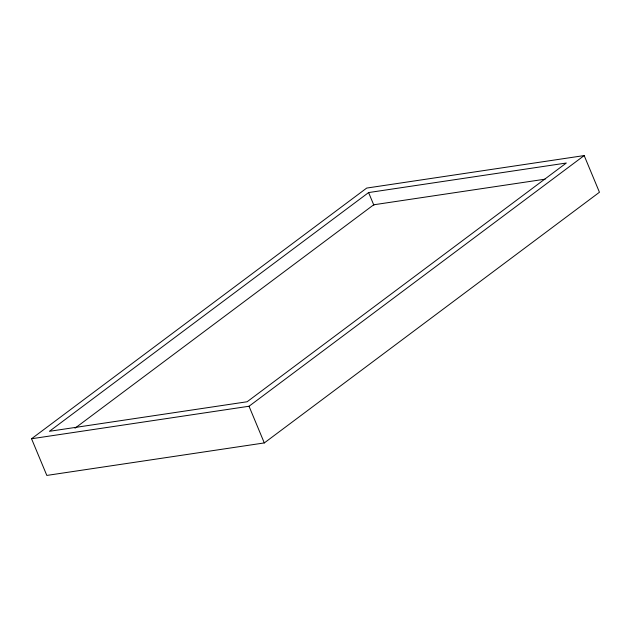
<?xml version="1.0" encoding="UTF-8"?>
<svg xmlns="http://www.w3.org/2000/svg" width="631" height="631" viewBox="0 0 631 631"><rect width="100%" height="100%" fill="white"/><g stroke="black" fill="none" stroke-linecap="round" stroke-linejoin="round"><path stroke-width="0.95" d="M31.55 438.75L366.698 188.07L584.18 155.573L599.45 192.25L264.302 442.93L46.82 475.427L31.55 438.75L249.032 406.246L584.18 155.573M368.599 192.565L49.415 431.304L247.131 401.758L566.315 163.019L368.599 192.565L373.883 205.241M74.994 428.204L373.694 204.791L545.105 179.172M249.032 406.246L264.302 442.93"/></g></svg>
